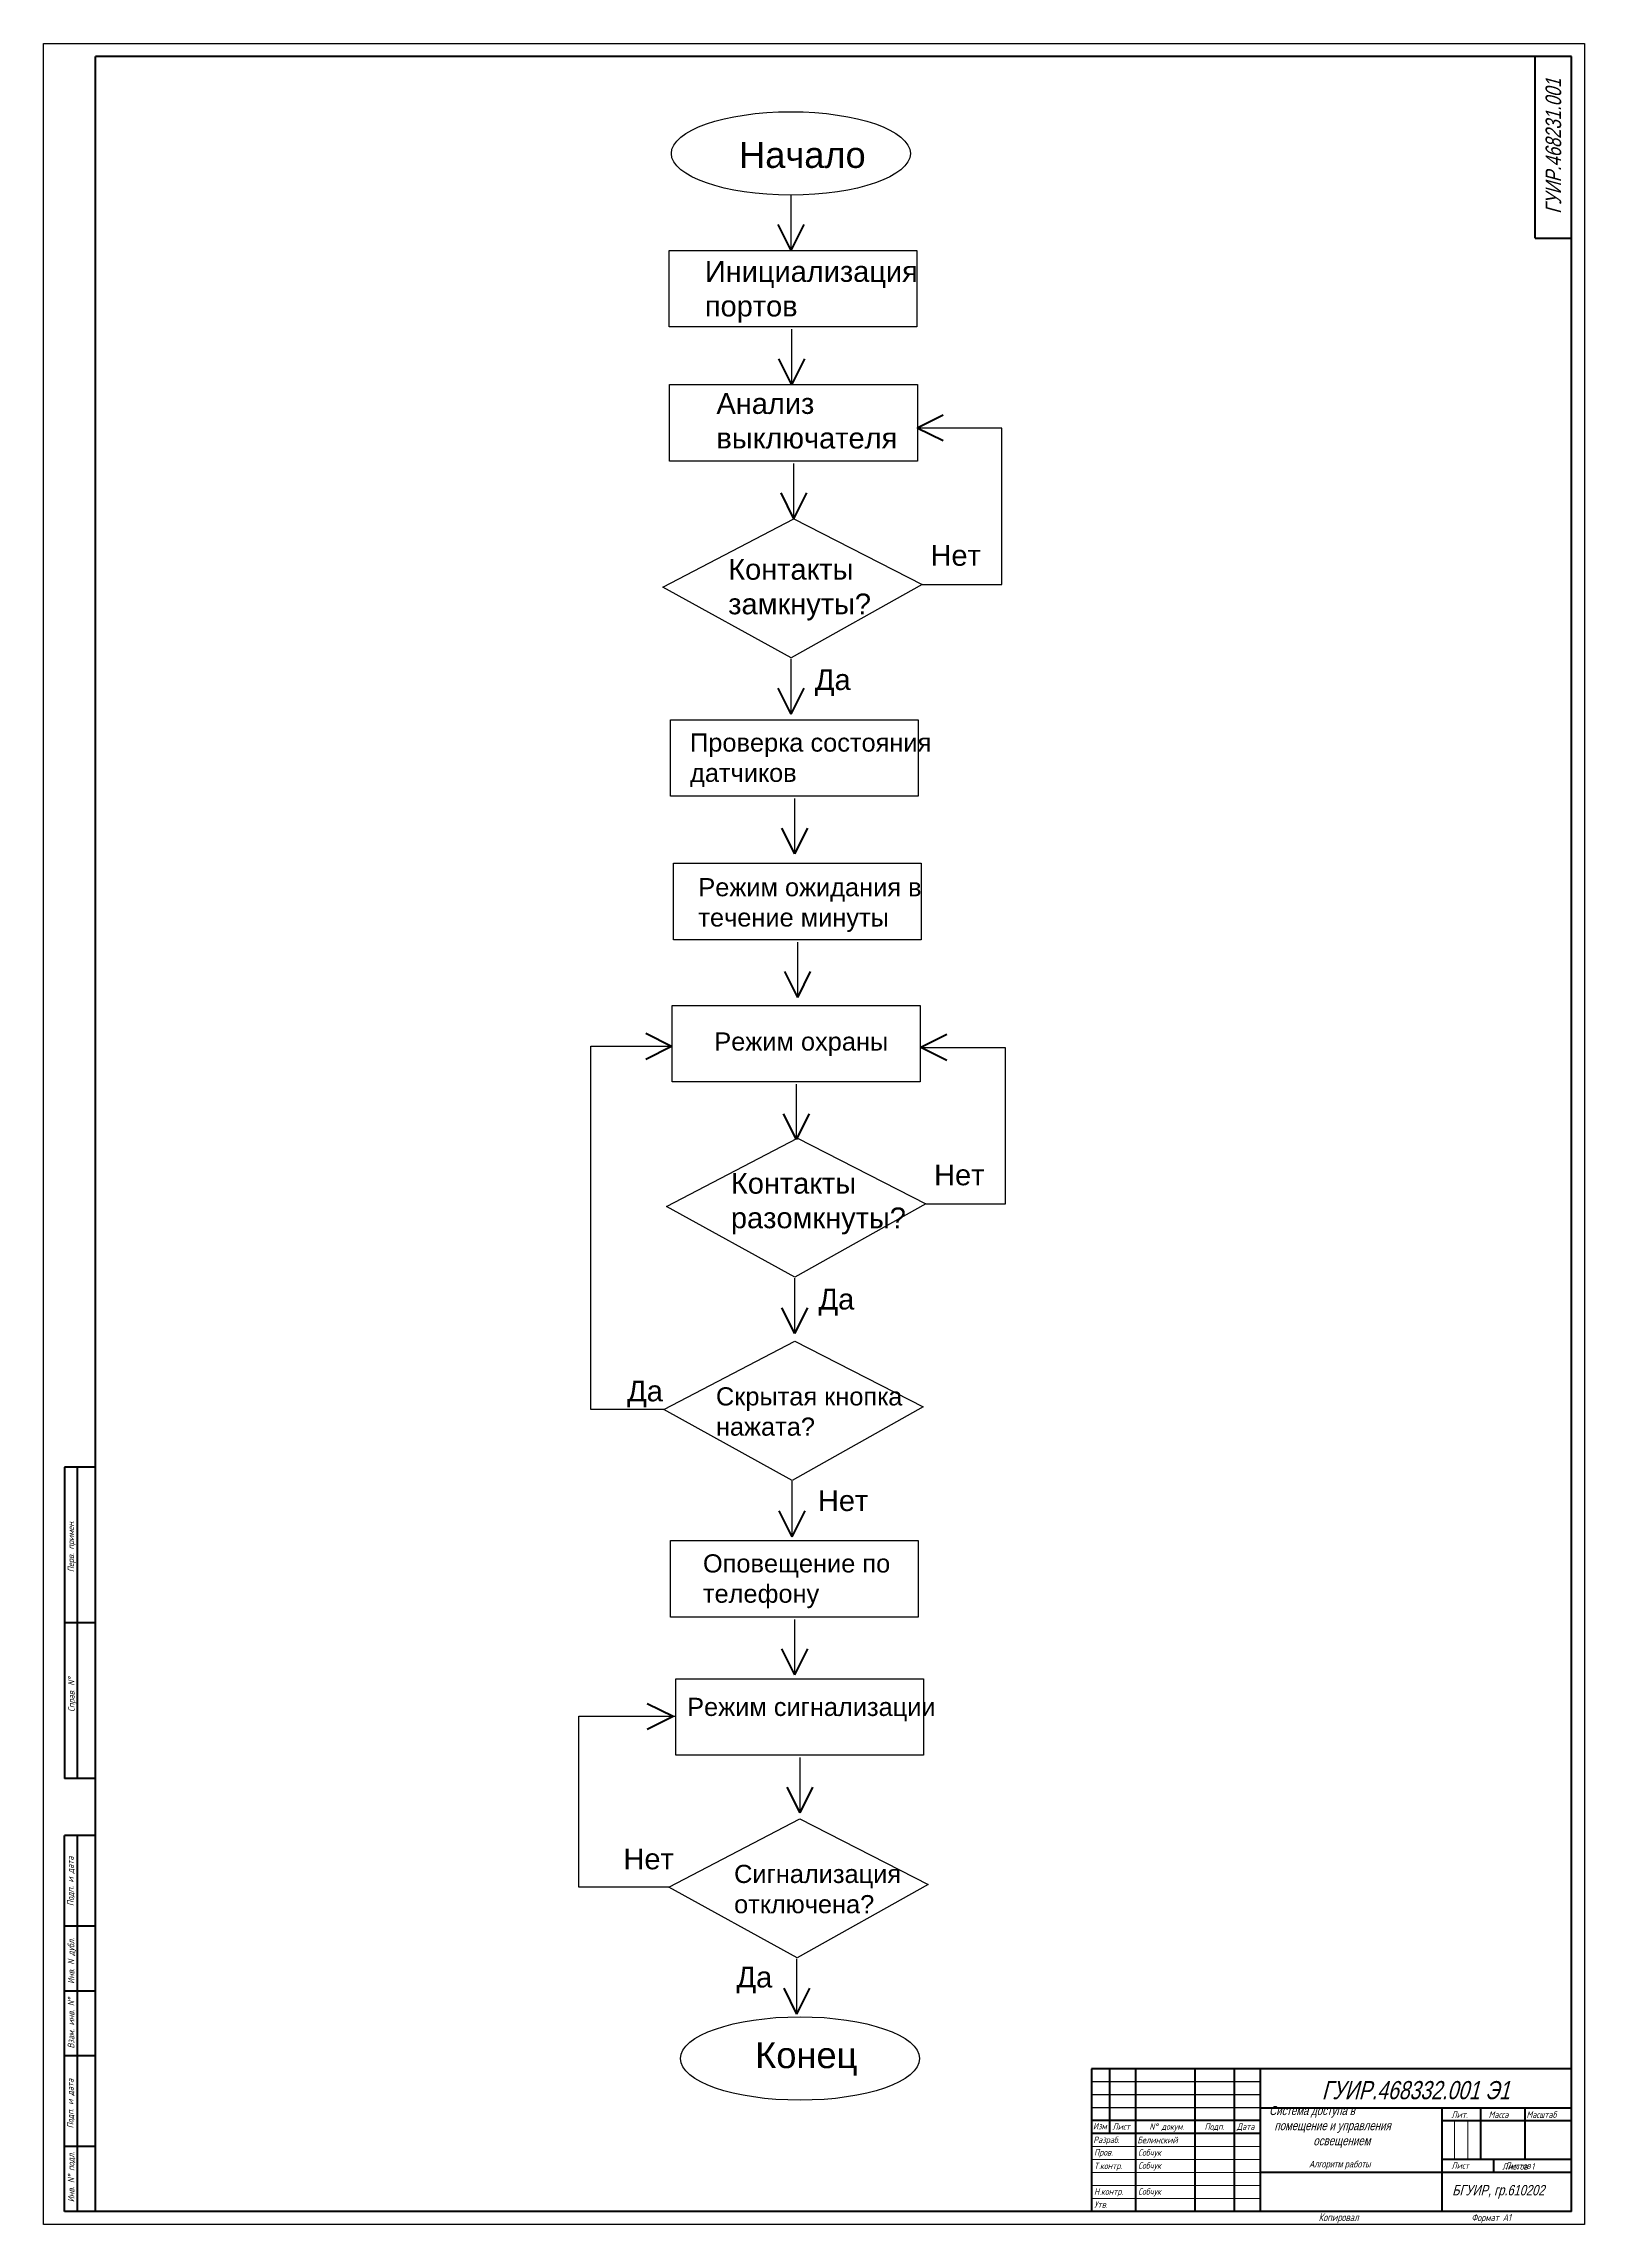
# Model space of a CAD drawing. Header units: millimetres. Extents: x 4478846 to 4492776, y 3796523 to 3799112.
# Drawn here: x 4478846 to 4479440, y 3797667 to 3798508 of the extents above; entities that cross this region are included whole.
import ezdxf

# ---------------------------------------------------------------- set-up
doc = ezdxf.new("R2010")
doc.units = ezdxf.units.MM
doc.layers.get('0').update_dxf_attribs({"lineweight": 25})
doc.layers.add('KONTUR', color=7, linetype='Continuous')
doc.layers.add('Текст', color=4, linetype='Continuous')
doc.layers.add('Основная', color=7, linetype='Continuous', lineweight=40)
doc.layers.add('тонкая', color=7, linetype='Continuous', lineweight=13)
doc.styles.add('ESKD', font='standarteskd.shx', dxfattribs={"width": 0.8, "oblique": 15})
doc.styles.get("Standard").update_dxf_attribs({"font": 'arial.ttf'})
doc.styles.add('стиль1', font='romans.shx', dxfattribs={"width": 0.75, "oblique": 15, "height": 3.5})

msp = doc.modelspace()

# ---------------------------------------------------------------- linework, layer by layer
at = {"color": 0}
for p, q in [((4479134.27409, 3798449.32245), (4479134.27409, 3798427.99293)), ((4479134.48354, 3798397.57919), (4479134.48354, 3798376.24966)), ((4479215.60311, 3798359.435), (4479183.10979, 3798359.435)), ((4479215.60311, 3798299.21269), (4479215.60311, 3798359.435)), ((4479135.35716, 3798345.83165), (4479135.35716, 3798324.50213)), ((4479184.94866, 3798299.21269), (4479215.60311, 3798299.21269)), ((4479134.24206, 3798270.53022), (4479134.24206, 3798249.20069)), ((4479135.65801, 3798216.59801), (4479135.65801, 3798195.26849)), ((4479136.78097, 3798161.23247), (4479136.78097, 3798139.90295)), ((4479057.11069, 3797980.98185), (4479057.11069, 3798121.18728)), ((4479057.11069, 3798121.18728), (4479088.57237, 3798121.18728)), ((4479216.99781, 3798120.52402), (4479184.50449, 3798120.52402)), ((4479216.99781, 3798060.30171), (4479216.99781, 3798120.52402)), ((4479136.37549, 3798106.43625), (4479136.37549, 3798085.10672)), ((4479186.34335, 3798060.30171), (4479216.99781, 3798060.30171)), ((4479135.63675, 3798031.61924), (4479135.63675, 3798010.28971)), ((4479085.32468, 3797980.98185), (4479057.11069, 3797980.98185)), ((4479134.61294, 3797953.31378), (4479134.61294, 3797931.98426)), ((4479135.67065, 3797900.04261), (4479135.67065, 3797878.71308)), ((4479052.49001, 3797796.82727), (4479052.49001, 3797862.73302)), ((4479052.49001, 3797862.73302), (4479089.87877, 3797862.73302)), ((4479137.68189, 3797846.77721), (4479137.68189, 3797825.44769)), ((4479087.2231, 3797796.82727), (4479052.49001, 3797796.82727)), ((4479136.51135, 3797769.1592), (4479136.51135, 3797747.82967))]:
    msp.add_line(p, q, dxfattribs=at)
for p, q in [((4479315.20224, 3797721.75631), (4479250.20224, 3797721.75631)), ((4479315.20224, 3797716.75631), (4479250.20224, 3797716.75631)), ((4479315.20224, 3797711.75631), (4479250.20224, 3797711.75631)), ((4479385.20224, 3797671.75631), (4479385.20224, 3797671.75631))]:
    msp.add_line(p, q)
at = {"lineweight": 50}
for p, q in [((4479315.20224, 3797706.75631), (4479250.20224, 3797706.75631)), ((4479315.20224, 3797701.75631), (4479250.20224, 3797701.75631))]:
    msp.add_line(p, q, dxfattribs=at)
at = {"color": 0}
for points in [[(4479087.34459, 3798427.99293), (4479182.90034, 3798427.99293), (4479182.90034, 3798398.51246), (4479087.34459, 3798398.51246)], [(4479087.55404, 3798376.24966), (4479183.10979, 3798376.24966), (4479183.10979, 3798346.76919), (4479087.55404, 3798346.76919)], [(4479084.9538, 3798298.19829), (4479135.45843, 3798324.51635), (4479184.94866, 3798299.21269), (4479134.44403, 3798270.90105)], [(4479087.85488, 3798247.01602), (4479183.41064, 3798247.01602), (4479183.41064, 3798217.53555), (4479087.85488, 3798217.53555)], [(4479088.97785, 3798191.65048), (4479184.5336, 3798191.65048), (4479184.5336, 3798162.17001), (4479088.97785, 3798162.17001)], [(4479088.57237, 3798136.85426), (4479184.12812, 3798136.85426), (4479184.12812, 3798107.37379), (4479088.57237, 3798107.37379)], [(4479086.3485, 3798059.28731), (4479136.85313, 3798085.60537), (4479186.34335, 3798060.30171), (4479135.83872, 3798031.99007)], [(4479085.32468, 3797980.98185), (4479135.82931, 3798007.29992), (4479185.31954, 3797981.99626), (4479134.81491, 3797953.68461)], [(4479087.86753, 3797930.46062), (4479183.42328, 3797930.46062), (4479183.42328, 3797900.98015), (4479087.86753, 3797900.98015)], [(4479089.87877, 3797877.19522), (4479185.43452, 3797877.19522), (4479185.43452, 3797847.71475), (4479089.87877, 3797847.71475)], [(4479087.2231, 3797796.82727), (4479137.72773, 3797823.14533), (4479187.21795, 3797797.84167), (4479136.71332, 3797769.53002)]]:
    msp.add_lwpolyline(points, close=True, dxfattribs=at)
for centre in [(4479134.27409, 3798465.40296), (4479137.81075, 3797730.72266)]:
    msp.add_ellipse(centre, major_axis=(46.07335, 0), ratio=0.349019632, dxfattribs=at)
at = {"layer": 'KONTUR'}
for p, q in [((4478846.20224, 3797666.75631), (4478846.20224, 3798507.75631)), ((4478846.20224, 3798507.75631), (4479440.20224, 3798507.75631)), ((4479440.20224, 3798507.75631), (4479440.20224, 3797666.75631)), ((4479440.20224, 3797666.75631), (4478846.20224, 3797666.75631))]:
    msp.add_line(p, q, dxfattribs=at)
at = {"layer": 'Основная'}
for p, q in [((4478866.20224, 3797711.75631), (4478866.20224, 3798502.75631)), ((4479435.20224, 3798502.75631), (4478866.20224, 3798502.75631)), ((4479421.20224, 3798432.75631), (4479421.20224, 3798502.75631)), ((4479435.20224, 3797671.75631), (4479435.20224, 3798502.75631)), ((4479129.2776, 3798437.97453), (4479134.2776, 3798427.97453)), ((4479139.2776, 3798437.97453), (4479134.2776, 3798427.97453)), ((4479421.20224, 3798432.75631), (4479435.20224, 3798432.75631)), ((4479129.48705, 3798386.23127), (4479134.48705, 3798376.23127)), ((4479139.48705, 3798386.23127), (4479134.48705, 3798376.23127)), ((4479193.00955, 3798364.51628), (4479183.00955, 3798359.51628)), ((4479193.00955, 3798354.51628), (4479183.00955, 3798359.51628)), ((4479130.36067, 3798334.48373), (4479135.36067, 3798324.48373)), ((4479140.36067, 3798334.48373), (4479135.36067, 3798324.48373)), ((4479129.24557, 3798259.1823), (4479134.24557, 3798249.1823)), ((4479139.24557, 3798259.1823), (4479134.24557, 3798249.1823)), ((4479130.66152, 3798205.25009), (4479135.66152, 3798195.25009)), ((4479140.66152, 3798205.25009), (4479135.66152, 3798195.25009)), ((4479131.78448, 3798149.88455), (4479136.78448, 3798139.88455)), ((4479141.78448, 3798149.88455), (4479136.78448, 3798139.88455)), ((4479078.32488, 3798126.12381), (4479088.32488, 3798121.12381)), ((4479194.40424, 3798125.6053), (4479184.40424, 3798120.6053)), ((4479078.32488, 3798116.12381), (4479088.32488, 3798121.12381)), ((4479194.40424, 3798115.6053), (4479184.40424, 3798120.6053)), ((4479131.379, 3798095.08833), (4479136.379, 3798085.08833)), ((4479141.379, 3798095.08833), (4479136.379, 3798085.08833)), ((4479130.64026, 3798020.27132), (4479135.64026, 3798010.27132)), ((4479140.64026, 3798020.27132), (4479135.64026, 3798010.27132)), ((4478854.20224, 3797958.75631), (4478854.20224, 3797838.75631)), ((4478866.20224, 3797958.75631), (4478854.20224, 3797958.75631)), ((4478859.20224, 3797838.75631), (4478859.20224, 3797958.75631)), ((4479129.61645, 3797941.96586), (4479134.61645, 3797931.96586)), ((4479139.61645, 3797941.96586), (4479134.61645, 3797931.96586)), ((4478866.20224, 3797898.75631), (4478854.20224, 3797898.75631)), ((4479130.67416, 3797888.69469), (4479135.67416, 3797878.69469)), ((4479140.67416, 3797888.69469), (4479135.67416, 3797878.69469)), ((4479078.90481, 3797867.6889), (4479088.90481, 3797862.6889)), ((4479078.90481, 3797857.6889), (4479088.90481, 3797862.6889)), ((4478866.20224, 3797838.75631), (4478854.20224, 3797838.75631)), ((4479132.6854, 3797835.42929), (4479137.6854, 3797825.42929)), ((4479142.6854, 3797835.42929), (4479137.6854, 3797825.42929)), ((4478854.20224, 3797671.75631), (4478854.20224, 3797816.75631)), ((4478866.20224, 3797816.75631), (4478854.20224, 3797816.75631)), ((4478859.20224, 3797671.75631), (4478859.20224, 3797816.75631)), ((4478866.20224, 3797781.75631), (4478854.20224, 3797781.75631)), ((4478866.20224, 3797756.75631), (4478854.20224, 3797756.75631)), ((4479131.51486, 3797757.81128), (4479136.51486, 3797747.81128)), ((4479141.51486, 3797757.81128), (4479136.51486, 3797747.81128)), ((4478866.20224, 3797731.75631), (4478854.20224, 3797731.75631)), ((4479250.20224, 3797726.75631), (4479250.20224, 3797671.75631)), ((4479435.20224, 3797726.75631), (4479250.20224, 3797726.75631)), ((4479257.20224, 3797701.75631), (4479257.20224, 3797726.75631)), ((4479267.20224, 3797726.75631), (4479267.20224, 3797671.75631)), ((4479290.20224, 3797671.75631), (4479290.20224, 3797726.75631)), ((4479305.20224, 3797726.75631), (4479305.20224, 3797671.75631)), ((4479315.20224, 3797726.75631), (4479315.20224, 3797671.75631)), ((4478866.20224, 3797671.75631), (4478866.20224, 3797711.75631)), ((4479315.20224, 3797711.75631), (4479435.20224, 3797711.75631)), ((4479385.20224, 3797711.75631), (4479385.20224, 3797671.75631)), ((4479385.20224, 3797706.75631), (4479435.20224, 3797706.75631)), ((4479400.20224, 3797711.75631), (4479400.20224, 3797691.75631)), ((4479417.20224, 3797711.75631), (4479417.20224, 3797691.75631)), ((4478866.20224, 3797696.75631), (4478854.20224, 3797696.75631)), ((4479435.20224, 3797691.75631), (4479385.20224, 3797691.75631)), ((4479405.20224, 3797691.75631), (4479405.20224, 3797686.75631)), ((4479435.20224, 3797686.75631), (4479315.20224, 3797686.75631)), ((4479435.20224, 3797671.75631), (4478854.20224, 3797671.75631))]:
    msp.add_line(p, q, dxfattribs=at)
at = {"layer": 'тонкая'}
for p, q in [((4479390.18988, 3797706.54762), (4479390.18988, 3797691.75631)), ((4479395.26782, 3797706.54762), (4479395.26782, 3797691.75631)), ((4479250.20224, 3797696.75631), (4479315.20224, 3797696.75631)), ((4479315.20224, 3797691.75631), (4479250.20224, 3797691.75631)), ((4479315.20224, 3797686.75631), (4479250.20224, 3797686.75631))]:
    msp.add_line(p, q, dxfattribs=at)
for points in [[(4479250.20224, 3797681.75631), (4479315.20224, 3797681.75631)], [(4479250.20224, 3797676.75631), (4479315.20224, 3797676.75631)]]:
    msp.add_lwpolyline(points, dxfattribs=at)

# ---------------------------------------------------------------- texts
at = {"insert": (4479428.29097, 3798468.17746), "char_height": 6, "width": 120, "attachment_point": 5, "rotation": 90, "style": 'ESKD'}
msp.add_mtext('ГУИР.468231.001', dxfattribs=at)
at = {"color": 0, "attachment_point": 1}
for s, width, insert, char_height in [('Начало', 0.4662887, (4479114.31245, 3798469.82286), 10), ('Инициализация      портов', 0.4662887, (4479101.12501, 3798423.88018), 8), ('Анализ выключателя', 0.4662887, (4479105.59528, 3798372.96094), 8), ('Нет', 0.4662887, (4479188.11027, 3798314.38782), 8), ('Контакты замкнуты?', 0.4662887, (4479110.13248, 3798309.02048), 8), ('Да', 0.4662887, (4479143.55305, 3798266.47825), 8), ('\\pxt9;Проверка состояния датчиков', 97.7986115, (4479095.42632, 3798241.71544), 7), ('\\pxt9;Режим ожидания в течение минуты', 97.7986115, (4479098.62121, 3798185.93583), 7), ('\\pxt9;Режим охраны', 97.7986115, (4479104.77093, 3798126.42352), 7), ('Нет', 0.4662887, (4479189.50496, 3798075.47684), 8), ('Контакты разомкнуты?', 0.4662887, (4479111.16997, 3798072.25103), 8), ('Да', 0.4662887, (4479144.94775, 3798027.56727), 8), ('Да', 0.4662887, (4479071.14135, 3797992.15934), 8), ('Скрытая кнопка нажата?', 77.752258, (4479105.40565, 3797989.5717), 7), ('Нет', 8, (4479144.72181, 3797949.85975), 8), ('\\pxt9;Оповещение по телефону', 97.7986115, (4479100.38752, 3797925.16004), 7), ('\\pxt9;Режим сигнализации', 97.7986115, (4479094.30051, 3797869.82408), 7), ('Нет', 8, (4479069.73286, 3797811.69015), 8), ('Сигнализация отключена?', 77.752258, (4479112.39466, 3797805.41712), 7), ('Да', 8, (4479113.30536, 3797766.11614), 8), ('Конец', 10, (4479120.52726, 3797737.01581), 10)]:
    msp.add_mtext_dynamic_manual_height_columns(s, width=width, gutter_width=50, heights=[0], dxfattribs=dict(at, insert=insert, char_height=char_height))
at = {"style": 'ESKD'}
for s, insert, char_height, width, attachment_point in [('ГУИР.468332.001 Э1', (4479375.20224, 3797718.48131), 7, 120, 5), ('\\pxt1;  {\\H0.7x;Система доступа в \\P^Iпомещение и управления\\P^I^Iосвещением}', (4479315.70643, 3797712.42183), 5, 105.9279495, 1), ('\\pxt1;Алгоритм работы', (4479334.12974, 3797691.23162), 2.5, 112.7300445, 1), ('БГУИР, гр.610202 ', (4479389.25134, 3797681.94312), 4, 105.9279495, 1)]:
    msp.add_mtext(s, dxfattribs=dict(at, insert=insert, char_height=char_height, width=width, attachment_point=attachment_point))
at = {"layer": 'Текст', "style": 'стиль1', "oblique": 15, "width": 0.75}
for s, p in [('Перв. примен.', (4478857.95515, 3797918.26881)), ('Справ. N%%d', (4478858.11022, 3797864.38373)), ('Подп. и дата', (4478857.776, 3797789.52669)), ('Инв. N дубл.', (4478858.02063, 3797759.5018)), ('Взам. инв. N%%d', (4478858.02063, 3797734.57453)), ('Подп. и дата', (4478857.72578, 3797703.78996)), ('Инв. N%%d подл.', (4478858.02063, 3797675.32374))]:
    msp.add_text(s, height=2.5, rotation=90, dxfattribs=at).set_placement(p)
for s, height, p in [('Изм', 2.5, (4479250.74736, 3797703.36843)), ('Лист', 2.5, (4479258.22313, 3797703.21812)), ('N%%d докум. ', 2.5, (4479272.50679, 3797703.21812)), ('Подп.', 2.5, (4479293.7593, 3797703.21812)), ('Дата', 2.5, (4479306.21041, 3797703.21812)), ('Лит.', 2.5, (4479388.92021, 3797707.8215)), ('Масса', 2.5, (4479403.2947, 3797707.8215)), ('Масштаб', 2.5, (4479417.88692, 3797707.8215)), ('Разраб.', 2.5, (4479250.86353, 3797698.11749)), ('Пров.', 2.5, (4479251.16443, 3797693.28538)), ('Белинский', 2.5, (4479267.86353, 3797698.03971)), ('Собчук', 2.5, (4479268.16443, 3797693.2076)), ('Т.контр.', 2.5, (4479251.16443, 3797688.09047)), ('Собчук', 2.5, (4479268.16443, 3797688.2076)), ('Лист', 2.5, (4479388.92021, 3797688.20762)), ('Листов 1', 2.5, (4479408.50298, 3797687.8215)), ('Листов', 2.5, (4479409.64462, 3797688.20762)), ('Н.контр.', 2.5, (4479251.16443, 3797678.16825)), ('Собчук', 2.5, (4479268.16443, 3797678.2076)), ('Утв.', 2.5, (4479251.16443, 3797673.14863)), ('Копировал', 3, (4479337.73777, 3797668.00631)), ('Формат А1', 2.75, (4479396.66634, 3797668.00631))]:
    msp.add_text(s, height=height, dxfattribs=at).set_placement(p)

doc.saveas('drawing.dxf')
